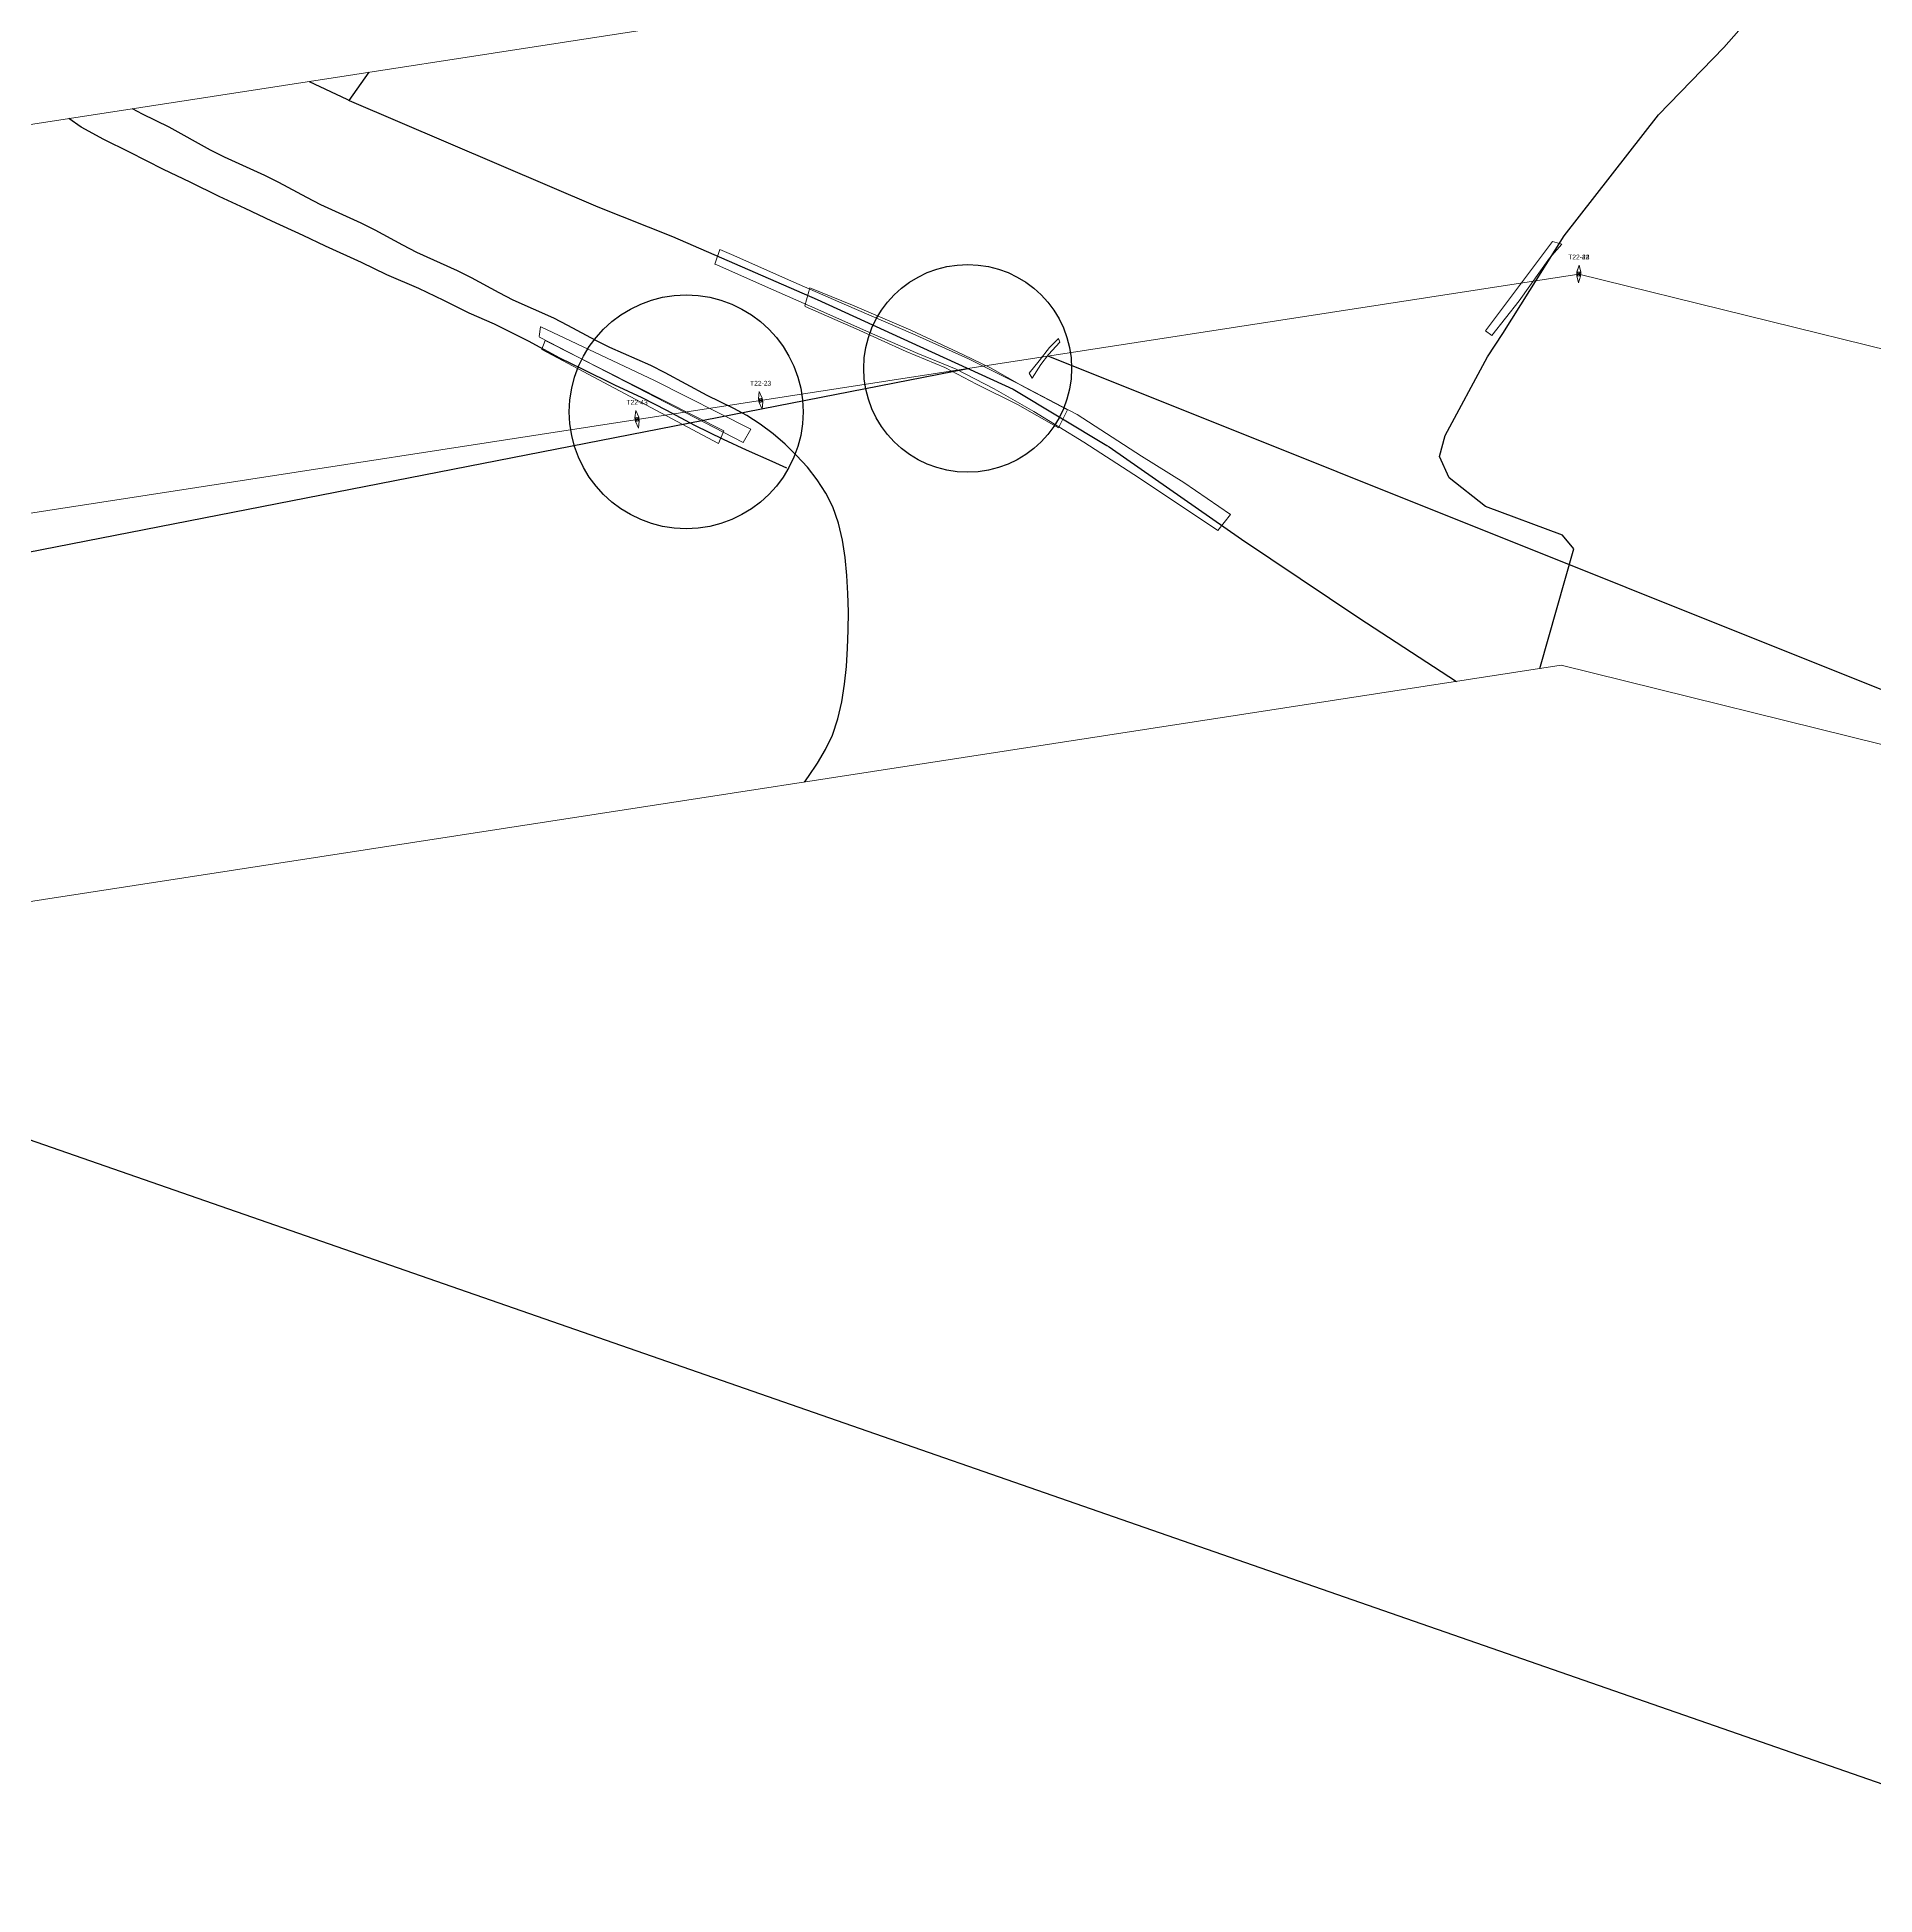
# Model space of a CAD drawing. Header units: metres. Extents: x -4 to 509425, y 7549 to 4732445.
# Drawn here: x 492485 to 493442, y 4716979 to 4717947 of the extents above; entities that cross this region are included whole.
import ezdxf

# ---------------------------------------------------------------- set-up
doc = ezdxf.new("R2010")
doc.units = ezdxf.units.M
doc.header["$LTSCALE"] = 0.01
doc.header["$MEASUREMENT"] = 0
doc.layers.get('0').update_dxf_attribs({"lineweight": 0})
for name, color, linetype in [('-- cruces', 6, 'Continuous'), ('-----caminos burgos', 2, 'Continuous'), ('autovias y carreteras CyL', 2, 'Continuous'), ('cauces CHE', 4, 'Continuous'), ('Cruces no definidos proyecto', 3, 'Continuous')]:
    doc.layers.add(name, color=color, linetype=linetype)
for name, color, linetype, lineweight in [('Apoyos__ptw_', 7, 'Continuous', 0), ('Carretera__ptw_', 32, 'Continuous', 0), ('Cañada real vía verde camino o similar__ptw_', 32, 'Continuous', 0), ('Denominación apoyos__ptw_', 7, 'Continuous', 0), ('LEAR TRAMOS AEREOS', 2, 'Continuous', 0)]:
    doc.layers.add(name, color=color, linetype=linetype, lineweight=lineweight)
doc.styles.get("Standard").update_dxf_attribs({"font": 'arial.ttf'})

# ---------------------------------------------------------------- blocks, each defined once
blk = doc.blocks.new('veintidos')
at = {"layer": 'Apoyos__ptw_', "linetype": 'Continuous', "flags": 128}
for points in [[(493287.76, 4717827.96), (493286.6, 4717824.41), (493288.6, 4717824.32), (493286.51, 4717822.41), (493288.51, 4717822.32), (493287.35, 4717818.77), (493286.51, 4717822.41), (493286.6, 4717824.41), (493288.51, 4717822.32), (493288.6, 4717824.32)], [(492796.46, 4717752.2), (492796.03, 4717748.49), (492798, 4717748.79), (492796.33, 4717746.51), (492798.31, 4717746.82), (492797.87, 4717743.11), (492796.33, 4717746.51), (492796.03, 4717748.49), (492798.31, 4717746.82), (492798, 4717748.79)]]:
    blk.add_lwpolyline(points, close=True, dxfattribs=at)
at = {"layer": 'Carretera__ptw_', "linetype": 'Continuous', "flags": 128}
blk.add_lwpolyline([(492884.69, 4717806.43), (492884.52, 4717806.77), (492884.52, 4717806.77), (492884.52, 4717806.77), (492884.52, 4717806.77), (492884.52, 4717806.77), (492884.52, 4717806.77), (492884.52, 4717806.77), (492884.52, 4717806.77), (492884.52, 4717806.77), (492884.52, 4717806.77), (492884.52, 4717806.77), (492884.52, 4717806.77), (492884.52, 4717806.77), (492884.52, 4717806.77), (492884.52, 4717806.77), (492887.09, 4717816.19), (492887.09, 4717816.19), (492887.09, 4717816.19), (492887.09, 4717816.19), (492887.09, 4717816.19), (492887.09, 4717816.19), (492887.09, 4717816.19), (492887.09, 4717816.19), (492887.09, 4717816.19), (492887.09, 4717816.19), (492887.09, 4717816.19), (492887.09, 4717816.19), (492887.09, 4717816.19), (492887.09, 4717816.19), (492887.09, 4717816.19), (492887.09, 4717816.19), (492887.09, 4717816.19), (492887.09, 4717816.19), (492887.09, 4717816.19), (492887.09, 4717816.19), (492887.09, 4717816.19), (492887.09, 4717816.19), (492887.09, 4717816.19), (492887.09, 4717816.19), (492887.09, 4717816.19), (492887.09, 4717816.19), (492887.09, 4717816.19), (492887.09, 4717816.19), (492887.09, 4717816.19), (492887.09, 4717816.19), (492887.09, 4717816.19), (492887.09, 4717816.19), (492887.09, 4717816.19), (492909.36, 4717807.11), (492909.36, 4717807.11), (492939.68, 4717794.09), (492939.68, 4717794.09), (492967.08, 4717781.25), (492967.08, 4717781.25), (492981.13, 4717774.57), (492981.13, 4717774.57), (492998.94, 4717764.46), (493021.38, 4717752.64), (493021.38, 4717752.64), (493021.38, 4717752.64), (493021.38, 4717752.64), (493021.38, 4717752.64), (493021.38, 4717752.64), (493021.38, 4717752.64), (493021.38, 4717752.64), (493021.38, 4717752.64), (493021.38, 4717752.64), (493021.38, 4717752.64), (493021.38, 4717752.64), (493021.38, 4717752.64), (493021.38, 4717752.64), (493021.38, 4717752.64), (493021.38, 4717752.64), (493021.38, 4717752.64), (493021.38, 4717752.64), (493021.38, 4717752.64), (493021.38, 4717752.64), (493021.38, 4717752.64), (493021.38, 4717752.64), (493021.38, 4717752.64), (493021.38, 4717752.64), (493021.38, 4717752.64), (493021.38, 4717752.64), (493021.38, 4717752.64), (493021.38, 4717752.64), (493021.38, 4717752.64), (493021.38, 4717752.64), (493021.38, 4717752.64), (493016.58, 4717743.22), (493016.58, 4717743.22), (493016.58, 4717743.22), (493016.58, 4717743.22), (493016.58, 4717743.22), (493016.58, 4717743.22), (493016.58, 4717743.22), (493016.58, 4717743.22), (493016.58, 4717743.22), (493016.58, 4717743.22), (493016.58, 4717743.22), (493016.58, 4717743.22), (493016.58, 4717743.22), (493016.58, 4717743.22), (493016.58, 4717743.22), (493016.58, 4717743.22), (493016.58, 4717743.22), (493016.58, 4717743.22), (493016.58, 4717743.22), (493016.58, 4717743.22), (493016.58, 4717743.22), (493016.58, 4717743.22), (493016.58, 4717743.22), (493016.58, 4717743.22), (493016.58, 4717743.22), (493016.58, 4717743.22), (493016.58, 4717743.22), (493016.58, 4717743.22), (493016.58, 4717743.22), (493016.58, 4717743.22), (493016.58, 4717743.22), (493016.58, 4717743.22), (492995.34, 4717755.38), (492973.93, 4717766), (492973.93, 4717766), (492957.49, 4717774.74), (492937.28, 4717782.96), (492937.28, 4717782.96), (492911.24, 4717794.78), (492884.69, 4717806.43), (492884.69, 4717806.43), (492884.69, 4717806.43), (492884.69, 4717806.43), (492884.69, 4717806.43), (492884.69, 4717806.43), (492884.69, 4717806.43), (492884.69, 4717806.43), (492884.69, 4717806.43), (492884.69, 4717806.43), (492884.69, 4717806.43), (492884.69, 4717806.43), (492884.69, 4717806.43), (492884.69, 4717806.43)], dxfattribs=at)
blk.add_lwpolyline([(492884.69, 4717806.43), (492884.52, 4717806.77), (492884.52, 4717806.77), (492884.52, 4717806.77), (492884.52, 4717806.77), (492884.52, 4717806.77), (492884.52, 4717806.77), (492884.52, 4717806.77), (492884.52, 4717806.77), (492884.52, 4717806.77), (492884.52, 4717806.77), (492884.52, 4717806.77), (492884.52, 4717806.77), (492884.52, 4717806.77), (492884.52, 4717806.77), (492884.52, 4717806.77), (492887.09, 4717816.19), (492887.09, 4717816.19), (492887.09, 4717816.19), (492887.09, 4717816.19), (492887.09, 4717816.19), (492887.09, 4717816.19), (492887.09, 4717816.19), (492887.09, 4717816.19), (492887.09, 4717816.19), (492887.09, 4717816.19), (492887.09, 4717816.19), (492887.09, 4717816.19), (492887.09, 4717816.19), (492887.09, 4717816.19), (492887.09, 4717816.19), (492887.09, 4717816.19), (492887.09, 4717816.19), (492887.09, 4717816.19), (492887.09, 4717816.19), (492887.09, 4717816.19), (492887.09, 4717816.19), (492887.09, 4717816.19), (492887.09, 4717816.19), (492887.09, 4717816.19), (492887.09, 4717816.19), (492887.09, 4717816.19), (492887.09, 4717816.19), (492887.09, 4717816.19), (492887.09, 4717816.19), (492887.09, 4717816.19), (492887.09, 4717816.19), (492887.09, 4717816.19), (492887.09, 4717816.19), (492909.36, 4717807.11), (492909.36, 4717807.11), (492939.68, 4717794.09), (492939.68, 4717794.09), (492967.08, 4717781.25), (492967.08, 4717781.25), (492981.13, 4717774.57), (492981.13, 4717774.57), (492998.94, 4717764.46), (493021.38, 4717752.64), (493021.38, 4717752.64), (493021.38, 4717752.64), (493021.38, 4717752.64), (493021.38, 4717752.64), (493021.38, 4717752.64), (493021.38, 4717752.64), (493021.38, 4717752.64), (493021.38, 4717752.64), (493021.38, 4717752.64), (493021.38, 4717752.64), (493021.38, 4717752.64), (493021.38, 4717752.64), (493021.38, 4717752.64), (493021.38, 4717752.64), (493021.38, 4717752.64), (493021.38, 4717752.64), (493021.38, 4717752.64), (493021.38, 4717752.64), (493021.38, 4717752.64), (493021.38, 4717752.64), (493021.38, 4717752.64), (493021.38, 4717752.64), (493021.38, 4717752.64), (493021.38, 4717752.64), (493021.38, 4717752.64), (493021.38, 4717752.64), (493021.38, 4717752.64), (493021.38, 4717752.64), (493021.38, 4717752.64), (493021.38, 4717752.64), (493016.58, 4717743.22), (493016.58, 4717743.22), (493016.58, 4717743.22), (493016.58, 4717743.22), (493016.58, 4717743.22), (493016.58, 4717743.22), (493016.58, 4717743.22), (493016.58, 4717743.22), (493016.58, 4717743.22), (493016.58, 4717743.22), (493016.58, 4717743.22), (493016.58, 4717743.22), (493016.58, 4717743.22), (493016.58, 4717743.22), (493016.58, 4717743.22), (493016.58, 4717743.22), (493016.58, 4717743.22), (493016.58, 4717743.22), (493016.58, 4717743.22), (493016.58, 4717743.22), (493016.58, 4717743.22), (493016.58, 4717743.22), (493016.58, 4717743.22), (493016.58, 4717743.22), (493016.58, 4717743.22), (493016.58, 4717743.22), (493016.58, 4717743.22), (493016.58, 4717743.22), (493016.58, 4717743.22), (493016.58, 4717743.22), (493016.58, 4717743.22), (493016.58, 4717743.22), (492995.34, 4717755.38), (492973.93, 4717766), (492973.93, 4717766), (492957.49, 4717774.74), (492937.28, 4717782.96), (492937.28, 4717782.96), (492911.24, 4717794.78), (492884.69, 4717806.43), (492884.69, 4717806.43), (492884.69, 4717806.43), (492884.69, 4717806.43), (492884.69, 4717806.43), (492884.69, 4717806.43), (492884.69, 4717806.43), (492884.69, 4717806.43), (492884.69, 4717806.43), (492884.69, 4717806.43), (492884.69, 4717806.43), (492884.69, 4717806.43), (492884.69, 4717806.43), (492884.69, 4717806.43)], dxfattribs=at)
at = {"layer": 'Cañada real vía verde camino o similar__ptw_', "linetype": 'Continuous', "flags": 128}
for points in [[(493273.92, 4717840.22), (493273.84, 4717840.31), (493273.84, 4717840.31), (493273.84, 4717840.31), (493273.84, 4717840.31), (493273.84, 4717840.31), (493273.84, 4717840.31), (493273.84, 4717840.31), (493273.84, 4717840.31), (493273.84, 4717840.31), (493273.84, 4717840.31), (493273.84, 4717840.31), (493273.84, 4717840.31), (493273.84, 4717840.31), (493273.84, 4717840.31), (493273.84, 4717840.31), (493273.84, 4717840.31), (493273.84, 4717840.31), (493273.84, 4717840.31), (493273.84, 4717840.31), (493273.84, 4717840.31), (493273.84, 4717840.31), (493273.84, 4717840.31), (493273.84, 4717840.31), (493273.84, 4717840.31), (493273.84, 4717840.31), (493273.84, 4717840.31), (493273.84, 4717840.31), (493273.84, 4717840.31), (493273.84, 4717840.31), (493273.84, 4717840.31), (493273.84, 4717840.31), (493273.84, 4717840.31), (493273.84, 4717840.31), (493273.84, 4717840.31), (493273.84, 4717840.31), (493273.84, 4717840.31), (493273.84, 4717840.31), (493273.84, 4717840.31), (493273.84, 4717840.31), (493273.84, 4717840.31), (493273.84, 4717840.31), (493273.84, 4717840.31), (493273.84, 4717840.31), (493273.84, 4717840.31), (493273.84, 4717840.31), (493273.84, 4717840.31), (493273.84, 4717840.31), (493273.84, 4717840.31), (493273.84, 4717840.31), (493273.84, 4717840.31), (493273.84, 4717840.31), (493278.72, 4717838.94), (493278.72, 4717838.94), (493278.72, 4717838.94), (493278.72, 4717838.94), (493278.72, 4717838.94), (493278.72, 4717838.94), (493278.72, 4717838.94), (493278.72, 4717838.94), (493278.72, 4717838.94), (493278.72, 4717838.94), (493278.72, 4717838.94), (493278.72, 4717838.94), (493278.72, 4717838.94), (493278.72, 4717838.94), (493278.72, 4717838.94), (493278.72, 4717838.94), (493278.72, 4717838.94), (493278.72, 4717838.94), (493278.72, 4717838.94), (493278.72, 4717838.94), (493278.72, 4717838.94), (493278.72, 4717838.94), (493278.72, 4717838.94), (493278.72, 4717838.94), (493278.72, 4717838.94), (493278.72, 4717838.94), (493278.72, 4717838.94), (493278.72, 4717838.94), (493278.72, 4717838.94), (493278.72, 4717838.94), (493278.72, 4717838.94), (493278.72, 4717838.94), (493278.72, 4717838.94), (493278.72, 4717838.94), (493278.72, 4717838.94), (493278.72, 4717838.94), (493278.72, 4717838.94), (493278.72, 4717838.94), (493278.72, 4717838.94), (493272.38, 4717831.66), (493256.45, 4717809.31), (493256.45, 4717809.31), (493242.23, 4717791.32), (493242.23, 4717791.32), (493242.23, 4717791.32), (493242.23, 4717791.32), (493242.23, 4717791.32), (493242.23, 4717791.32), (493242.23, 4717791.32), (493242.23, 4717791.32), (493242.23, 4717791.32), (493242.23, 4717791.32), (493242.23, 4717791.32), (493242.23, 4717791.32), (493242.23, 4717791.32), (493242.23, 4717791.32), (493242.23, 4717791.32), (493242.23, 4717791.32), (493242.23, 4717791.32), (493242.23, 4717791.32), (493242.23, 4717791.32), (493242.23, 4717791.32), (493242.23, 4717791.32), (493242.23, 4717791.32), (493242.23, 4717791.32), (493242.23, 4717791.32), (493242.23, 4717791.32), (493242.23, 4717791.32), (493242.23, 4717791.32), (493242.23, 4717791.32), (493242.23, 4717791.32), (493242.23, 4717791.32), (493238.89, 4717793.8), (493238.89, 4717793.8), (493238.89, 4717793.8), (493238.89, 4717793.8), (493238.89, 4717793.8), (493238.89, 4717793.8), (493238.89, 4717793.8), (493238.89, 4717793.8), (493238.89, 4717793.8), (493238.89, 4717793.8), (493238.89, 4717793.8), (493238.89, 4717793.8), (493238.89, 4717793.8), (493238.89, 4717793.8), (493238.89, 4717793.8), (493238.89, 4717793.8), (493238.89, 4717793.8), (493238.89, 4717793.8), (493238.89, 4717793.8), (493238.89, 4717793.8), (493238.89, 4717793.8), (493238.89, 4717793.8), (493238.89, 4717793.81), (493238.89, 4717793.81), (493238.89, 4717793.81), (493238.89, 4717793.81), (493238.89, 4717793.81), (493238.89, 4717793.81), (493238.89, 4717793.81), (493238.89, 4717793.81), (493238.89, 4717793.81), (493273.92, 4717840.22)], [(493273.92, 4717840.22), (493273.84, 4717840.31), (493273.84, 4717840.31), (493273.84, 4717840.31), (493273.84, 4717840.31), (493273.84, 4717840.31), (493273.84, 4717840.31), (493273.84, 4717840.31), (493273.84, 4717840.31), (493273.84, 4717840.31), (493273.84, 4717840.31), (493273.84, 4717840.31), (493273.84, 4717840.31), (493273.84, 4717840.31), (493273.84, 4717840.31), (493273.84, 4717840.31), (493273.84, 4717840.31), (493273.84, 4717840.31), (493273.84, 4717840.31), (493273.84, 4717840.31), (493273.84, 4717840.31), (493273.84, 4717840.31), (493273.84, 4717840.31), (493273.84, 4717840.31), (493273.84, 4717840.31), (493273.84, 4717840.31), (493273.84, 4717840.31), (493273.84, 4717840.31), (493273.84, 4717840.31), (493273.84, 4717840.31), (493273.84, 4717840.31), (493273.84, 4717840.31), (493273.84, 4717840.31), (493273.84, 4717840.31), (493273.84, 4717840.31), (493273.84, 4717840.31), (493273.84, 4717840.31), (493273.84, 4717840.31), (493273.84, 4717840.31), (493273.84, 4717840.31), (493273.84, 4717840.31), (493273.84, 4717840.31), (493273.84, 4717840.31), (493273.84, 4717840.31), (493273.84, 4717840.31), (493273.84, 4717840.31), (493273.84, 4717840.31), (493273.84, 4717840.31), (493273.84, 4717840.31), (493273.84, 4717840.31), (493273.84, 4717840.31), (493273.84, 4717840.31), (493278.72, 4717838.94), (493278.72, 4717838.94), (493278.72, 4717838.94), (493278.72, 4717838.94), (493278.72, 4717838.94), (493278.72, 4717838.94), (493278.72, 4717838.94), (493278.72, 4717838.94), (493278.72, 4717838.94), (493278.72, 4717838.94), (493278.72, 4717838.94), (493278.72, 4717838.94), (493278.72, 4717838.94), (493278.72, 4717838.94), (493278.72, 4717838.94), (493278.72, 4717838.94), (493278.72, 4717838.94), (493278.72, 4717838.94), (493278.72, 4717838.94), (493278.72, 4717838.94), (493278.72, 4717838.94), (493278.72, 4717838.94), (493278.72, 4717838.94), (493278.72, 4717838.94), (493278.72, 4717838.94), (493278.72, 4717838.94), (493278.72, 4717838.94), (493278.72, 4717838.94), (493278.72, 4717838.94), (493278.72, 4717838.94), (493278.72, 4717838.94), (493278.72, 4717838.94), (493278.72, 4717838.94), (493278.72, 4717838.94), (493278.72, 4717838.94), (493278.72, 4717838.94), (493278.72, 4717838.94), (493278.72, 4717838.94), (493278.72, 4717838.94), (493272.38, 4717831.66), (493256.45, 4717809.31), (493256.45, 4717809.31), (493242.23, 4717791.32), (493242.23, 4717791.32), (493242.23, 4717791.32), (493242.23, 4717791.32), (493242.23, 4717791.32), (493242.23, 4717791.32), (493242.23, 4717791.32), (493242.23, 4717791.32), (493242.23, 4717791.32), (493242.23, 4717791.32), (493242.23, 4717791.32), (493242.23, 4717791.32), (493242.23, 4717791.32), (493242.23, 4717791.32), (493242.23, 4717791.32), (493242.23, 4717791.32), (493242.23, 4717791.32), (493242.23, 4717791.32), (493242.23, 4717791.32), (493242.23, 4717791.32), (493242.23, 4717791.32), (493242.23, 4717791.32), (493242.23, 4717791.32), (493242.23, 4717791.32), (493242.23, 4717791.32), (493242.23, 4717791.32), (493242.23, 4717791.32), (493242.23, 4717791.32), (493242.23, 4717791.32), (493242.23, 4717791.32), (493238.89, 4717793.8), (493238.89, 4717793.8), (493238.89, 4717793.8), (493238.89, 4717793.8), (493238.89, 4717793.8), (493238.89, 4717793.8), (493238.89, 4717793.8), (493238.89, 4717793.8), (493238.89, 4717793.8), (493238.89, 4717793.8), (493238.89, 4717793.8), (493238.89, 4717793.8), (493238.89, 4717793.8), (493238.89, 4717793.8), (493238.89, 4717793.8), (493238.89, 4717793.8), (493238.89, 4717793.8), (493238.89, 4717793.8), (493238.89, 4717793.8), (493238.89, 4717793.8), (493238.89, 4717793.8), (493238.89, 4717793.8), (493238.89, 4717793.81), (493238.89, 4717793.81), (493238.89, 4717793.81), (493238.89, 4717793.81), (493238.89, 4717793.81), (493238.89, 4717793.81), (493238.89, 4717793.81), (493238.89, 4717793.81), (493238.89, 4717793.81), (493273.92, 4717840.22)], [(492746.27, 4717790.46), (492746.1, 4717790.81), (492746.1, 4717790.81), (492746.1, 4717790.81), (492746.1, 4717790.81), (492746.1, 4717790.81), (492746.1, 4717790.81), (492746.1, 4717790.81), (492746.1, 4717790.81), (492746.1, 4717790.81), (492746.1, 4717790.81), (492746.1, 4717790.81), (492746.1, 4717790.81), (492746.1, 4717790.81), (492746.95, 4717795.77), (492746.95, 4717795.77), (492746.95, 4717795.77), (492746.95, 4717795.77), (492746.95, 4717795.77), (492746.95, 4717795.77), (492746.95, 4717795.77), (492746.95, 4717795.77), (492746.95, 4717795.77), (492746.95, 4717795.77), (492746.95, 4717795.77), (492746.95, 4717795.78), (492746.95, 4717795.78), (492746.95, 4717795.78), (492746.95, 4717795.78), (492746.95, 4717795.78), (492746.95, 4717795.78), (492746.96, 4717795.78), (492746.96, 4717795.78), (492746.96, 4717795.78), (492746.96, 4717795.78), (492746.96, 4717795.78), (492746.96, 4717795.78), (492746.96, 4717795.78), (492746.96, 4717795.78), (492746.96, 4717795.78), (492746.96, 4717795.78), (492746.96, 4717795.78), (492746.96, 4717795.78), (492746.96, 4717795.78), (492746.96, 4717795.78), (492746.96, 4717795.78), (492746.96, 4717795.78), (492746.96, 4717795.78), (492746.96, 4717795.78), (492746.96, 4717795.78), (492806.22, 4717767.86), (492806.22, 4717767.86), (492856.41, 4717742.5), (492856.41, 4717742.5), (492856.41, 4717742.5), (492856.41, 4717742.5), (492856.41, 4717742.5), (492856.41, 4717742.5), (492856.41, 4717742.5), (492856.41, 4717742.5), (492856.41, 4717742.5), (492856.41, 4717742.5), (492856.41, 4717742.5), (492856.41, 4717742.5), (492856.41, 4717742.5), (492856.41, 4717742.5), (492856.41, 4717742.5), (492856.41, 4717742.5), (492856.41, 4717742.5), (492856.41, 4717742.5), (492856.41, 4717742.5), (492856.41, 4717742.5), (492856.41, 4717742.5), (492856.41, 4717742.5), (492856.41, 4717742.5), (492856.41, 4717742.5), (492856.41, 4717742.5), (492856.41, 4717742.5), (492856.41, 4717742.5), (492856.41, 4717742.5), (492856.41, 4717742.5), (492856.41, 4717742.5), (492856.41, 4717742.5), (492856.41, 4717742.5), (492852.47, 4717735.65), (492852.47, 4717735.65), (492852.47, 4717735.65), (492852.47, 4717735.65), (492852.47, 4717735.65), (492852.47, 4717735.65), (492852.47, 4717735.65), (492852.47, 4717735.65), (492852.47, 4717735.65), (492852.47, 4717735.65), (492852.47, 4717735.65), (492852.47, 4717735.65), (492852.47, 4717735.65), (492852.47, 4717735.65), (492852.47, 4717735.65), (492852.47, 4717735.65), (492852.47, 4717735.65), (492852.47, 4717735.65), (492852.47, 4717735.65), (492852.47, 4717735.65), (492852.47, 4717735.65), (492852.47, 4717735.65), (492852.47, 4717735.65), (492852.47, 4717735.65), (492852.47, 4717735.65), (492852.47, 4717735.65), (492852.47, 4717735.65), (492852.47, 4717735.65), (492852.47, 4717735.65), (492852.47, 4717735.65), (492746.27, 4717790.46), (492746.27, 4717790.46), (492746.27, 4717790.46), (492746.27, 4717790.46), (492746.27, 4717790.46), (492746.27, 4717790.46), (492746.27, 4717790.46), (492746.27, 4717790.46), (492746.27, 4717790.46), (492746.27, 4717790.46), (492746.27, 4717790.46), (492746.27, 4717790.46), (492746.27, 4717790.46)], [(492746.27, 4717790.46), (492746.1, 4717790.81), (492746.1, 4717790.81), (492746.1, 4717790.81), (492746.1, 4717790.81), (492746.1, 4717790.81), (492746.1, 4717790.81), (492746.1, 4717790.81), (492746.1, 4717790.81), (492746.1, 4717790.81), (492746.1, 4717790.81), (492746.1, 4717790.81), (492746.1, 4717790.81), (492746.1, 4717790.81), (492746.95, 4717795.77), (492746.95, 4717795.77), (492746.95, 4717795.77), (492746.95, 4717795.77), (492746.95, 4717795.77), (492746.95, 4717795.77), (492746.95, 4717795.77), (492746.95, 4717795.77), (492746.95, 4717795.77), (492746.95, 4717795.77), (492746.95, 4717795.77), (492746.95, 4717795.78), (492746.95, 4717795.78), (492746.95, 4717795.78), (492746.95, 4717795.78), (492746.95, 4717795.78), (492746.95, 4717795.78), (492746.96, 4717795.78), (492746.96, 4717795.78), (492746.96, 4717795.78), (492746.96, 4717795.78), (492746.96, 4717795.78), (492746.96, 4717795.78), (492746.96, 4717795.78), (492746.96, 4717795.78), (492746.96, 4717795.78), (492746.96, 4717795.78), (492746.96, 4717795.78), (492746.96, 4717795.78), (492746.96, 4717795.78), (492746.96, 4717795.78), (492746.96, 4717795.78), (492746.96, 4717795.78), (492746.96, 4717795.78), (492746.96, 4717795.78), (492746.96, 4717795.78), (492806.22, 4717767.86), (492806.22, 4717767.86), (492856.41, 4717742.5), (492856.41, 4717742.5), (492856.41, 4717742.5), (492856.41, 4717742.5), (492856.41, 4717742.5), (492856.41, 4717742.5), (492856.41, 4717742.5), (492856.41, 4717742.5), (492856.41, 4717742.5), (492856.41, 4717742.5), (492856.41, 4717742.5), (492856.41, 4717742.5), (492856.41, 4717742.5), (492856.41, 4717742.5), (492856.41, 4717742.5), (492856.41, 4717742.5), (492856.41, 4717742.5), (492856.41, 4717742.5), (492856.41, 4717742.5), (492856.41, 4717742.5), (492856.41, 4717742.5), (492856.41, 4717742.5), (492856.41, 4717742.5), (492856.41, 4717742.5), (492856.41, 4717742.5), (492856.41, 4717742.5), (492856.41, 4717742.5), (492856.41, 4717742.5), (492856.41, 4717742.5), (492856.41, 4717742.5), (492856.41, 4717742.5), (492856.41, 4717742.5), (492852.47, 4717735.65), (492852.47, 4717735.65), (492852.47, 4717735.65), (492852.47, 4717735.65), (492852.47, 4717735.65), (492852.47, 4717735.65), (492852.47, 4717735.65), (492852.47, 4717735.65), (492852.47, 4717735.65), (492852.47, 4717735.65), (492852.47, 4717735.65), (492852.47, 4717735.65), (492852.47, 4717735.65), (492852.47, 4717735.65), (492852.47, 4717735.65), (492852.47, 4717735.65), (492852.47, 4717735.65), (492852.47, 4717735.65), (492852.47, 4717735.65), (492852.47, 4717735.65), (492852.47, 4717735.65), (492852.47, 4717735.65), (492852.47, 4717735.65), (492852.47, 4717735.65), (492852.47, 4717735.65), (492852.47, 4717735.65), (492852.47, 4717735.65), (492852.47, 4717735.65), (492852.47, 4717735.65), (492852.47, 4717735.65), (492746.27, 4717790.46), (492746.27, 4717790.46), (492746.27, 4717790.46), (492746.27, 4717790.46), (492746.27, 4717790.46), (492746.27, 4717790.46), (492746.27, 4717790.46), (492746.27, 4717790.46), (492746.27, 4717790.46), (492746.27, 4717790.46), (492746.27, 4717790.46), (492746.27, 4717790.46), (492746.27, 4717790.46)], [(492747.64, 4717784.13), (492747.64, 4717784.3), (492747.64, 4717784.3), (492747.64, 4717784.3), (492747.64, 4717784.3), (492747.64, 4717784.3), (492747.64, 4717784.3), (492747.64, 4717784.3), (492747.64, 4717784.3), (492749.35, 4717788.75), (492749.35, 4717788.75), (492749.35, 4717788.75), (492749.35, 4717788.75), (492749.35, 4717788.75), (492749.35, 4717788.75), (492749.35, 4717788.75), (492749.35, 4717788.75), (492749.35, 4717788.75), (492749.35, 4717788.75), (492749.35, 4717788.75), (492749.35, 4717788.75), (492749.35, 4717788.75), (492749.35, 4717788.75), (492749.35, 4717788.75), (492749.35, 4717788.75), (492749.35, 4717788.75), (492749.35, 4717788.75), (492749.35, 4717788.75), (492749.35, 4717788.75), (492749.35, 4717788.75), (492749.35, 4717788.75), (492749.35, 4717788.75), (492749.35, 4717788.75), (492749.35, 4717788.75), (492749.35, 4717788.75), (492749.35, 4717788.75), (492749.35, 4717788.75), (492749.35, 4717788.75), (492749.35, 4717788.75), (492749.35, 4717788.75), (492749.35, 4717788.75), (492749.35, 4717788.75), (492842.36, 4717741.65), (492842.36, 4717741.65), (492842.36, 4717741.65), (492842.36, 4717741.65), (492842.36, 4717741.65), (492842.36, 4717741.65), (492842.36, 4717741.65), (492842.36, 4717741.65), (492842.36, 4717741.65), (492842.36, 4717741.65), (492842.36, 4717741.65), (492842.36, 4717741.65), (492842.36, 4717741.65), (492842.36, 4717741.65), (492842.36, 4717741.65), (492842.36, 4717741.65), (492842.36, 4717741.65), (492842.36, 4717741.65), (492842.36, 4717741.65), (492842.36, 4717741.65), (492842.36, 4717741.65), (492842.36, 4717741.65), (492842.36, 4717741.65), (492842.36, 4717741.65), (492842.36, 4717741.65), (492842.36, 4717741.65), (492842.36, 4717741.65), (492842.36, 4717741.65), (492842.36, 4717741.65), (492842.36, 4717741.65), (492839.62, 4717735.14), (492839.62, 4717735.14), (492839.62, 4717735.14), (492839.62, 4717735.14), (492839.62, 4717735.14), (492839.62, 4717735.14), (492839.62, 4717735.14), (492839.62, 4717735.14), (492839.62, 4717735.14), (492839.62, 4717735.14), (492839.62, 4717735.14), (492839.62, 4717735.14), (492839.62, 4717735.14), (492839.62, 4717735.14), (492839.62, 4717735.14), (492839.62, 4717735.14), (492839.62, 4717735.14), (492839.62, 4717735.14), (492839.62, 4717735.14), (492839.62, 4717735.14), (492839.62, 4717735.14), (492839.62, 4717735.14), (492839.62, 4717735.14), (492839.62, 4717735.14), (492839.62, 4717735.14), (492839.62, 4717735.14), (492839.62, 4717735.14), (492839.62, 4717735.14), (492839.62, 4717735.14), (492839.62, 4717735.14), (492839.62, 4717735.14), (492839.62, 4717735.14), (492839.62, 4717735.14), (492747.64, 4717784.13), (492747.64, 4717784.13), (492747.64, 4717784.13), (492747.64, 4717784.13), (492747.64, 4717784.13), (492747.64, 4717784.13), (492747.64, 4717784.13), (492747.64, 4717784.13), (492747.64, 4717784.13), (492747.64, 4717784.13), (492747.64, 4717784.13), (492747.64, 4717784.13), (492747.64, 4717784.13), (492747.64, 4717784.13), (492747.64, 4717784.13), (492747.64, 4717784.13), (492747.64, 4717784.13), (492747.64, 4717784.13), (492747.64, 4717784.13), (492747.64, 4717784.13), (492747.64, 4717784.13), (492747.64, 4717784.13)], [(492747.64, 4717784.13), (492747.64, 4717784.3), (492747.64, 4717784.3), (492747.64, 4717784.3), (492747.64, 4717784.3), (492747.64, 4717784.3), (492747.64, 4717784.3), (492747.64, 4717784.3), (492747.64, 4717784.3), (492749.35, 4717788.75), (492749.35, 4717788.75), (492749.35, 4717788.75), (492749.35, 4717788.75), (492749.35, 4717788.75), (492749.35, 4717788.75), (492749.35, 4717788.75), (492749.35, 4717788.75), (492749.35, 4717788.75), (492749.35, 4717788.75), (492749.35, 4717788.75), (492749.35, 4717788.75), (492749.35, 4717788.75), (492749.35, 4717788.75), (492749.35, 4717788.75), (492749.35, 4717788.75), (492749.35, 4717788.75), (492749.35, 4717788.75), (492749.35, 4717788.75), (492749.35, 4717788.75), (492749.35, 4717788.75), (492749.35, 4717788.75), (492749.35, 4717788.75), (492749.35, 4717788.75), (492749.35, 4717788.75), (492749.35, 4717788.75), (492749.35, 4717788.75), (492749.35, 4717788.75), (492749.35, 4717788.75), (492749.35, 4717788.75), (492749.35, 4717788.75), (492749.35, 4717788.75), (492749.35, 4717788.75), (492842.36, 4717741.65), (492842.36, 4717741.65), (492842.36, 4717741.65), (492842.36, 4717741.65), (492842.36, 4717741.65), (492842.36, 4717741.65), (492842.36, 4717741.65), (492842.36, 4717741.65), (492842.36, 4717741.65), (492842.36, 4717741.65), (492842.36, 4717741.65), (492842.36, 4717741.65), (492842.36, 4717741.65), (492842.36, 4717741.65), (492842.36, 4717741.65), (492842.36, 4717741.65), (492842.36, 4717741.65), (492842.36, 4717741.65), (492842.36, 4717741.65), (492842.36, 4717741.65), (492842.36, 4717741.65), (492842.36, 4717741.65), (492842.36, 4717741.65), (492842.36, 4717741.65), (492842.36, 4717741.65), (492842.36, 4717741.65), (492842.36, 4717741.65), (492842.36, 4717741.65), (492842.36, 4717741.65), (492842.36, 4717741.65), (492839.62, 4717735.14), (492839.62, 4717735.14), (492839.62, 4717735.14), (492839.62, 4717735.14), (492839.62, 4717735.14), (492839.62, 4717735.14), (492839.62, 4717735.14), (492839.62, 4717735.14), (492839.62, 4717735.14), (492839.62, 4717735.14), (492839.62, 4717735.14), (492839.62, 4717735.14), (492839.62, 4717735.14), (492839.62, 4717735.14), (492839.62, 4717735.14), (492839.62, 4717735.14), (492839.62, 4717735.14), (492839.62, 4717735.14), (492839.62, 4717735.14), (492839.62, 4717735.14), (492839.62, 4717735.14), (492839.62, 4717735.14), (492839.62, 4717735.14), (492839.62, 4717735.14), (492839.62, 4717735.14), (492839.62, 4717735.14), (492839.62, 4717735.14), (492839.62, 4717735.14), (492839.62, 4717735.14), (492839.62, 4717735.14), (492839.62, 4717735.14), (492839.62, 4717735.14), (492839.62, 4717735.14), (492747.64, 4717784.13), (492747.64, 4717784.13), (492747.64, 4717784.13), (492747.64, 4717784.13), (492747.64, 4717784.13), (492747.64, 4717784.13), (492747.64, 4717784.13), (492747.64, 4717784.13), (492747.64, 4717784.13), (492747.64, 4717784.13), (492747.64, 4717784.13), (492747.64, 4717784.13), (492747.64, 4717784.13), (492747.64, 4717784.13), (492747.64, 4717784.13), (492747.64, 4717784.13), (492747.64, 4717784.13), (492747.64, 4717784.13), (492747.64, 4717784.13), (492747.64, 4717784.13), (492747.64, 4717784.13), (492747.64, 4717784.13)], [(493001.32, 4717771.71), (493006.46, 4717778.22), (493011.94, 4717785.07), (493016.56, 4717789.69), (493017.25, 4717787.81), (493011.42, 4717781.47), (493007.48, 4717776.16), (493002.86, 4717769.14), (493001.32, 4717771.71), (493001.32, 4717771.71)], [(493001.32, 4717771.71), (493006.46, 4717778.22), (493011.94, 4717785.07), (493016.56, 4717789.69), (493017.25, 4717787.81), (493011.42, 4717781.47), (493007.48, 4717776.16), (493002.86, 4717769.14), (493001.32, 4717771.71), (493001.32, 4717771.71)]]:
    blk.add_lwpolyline(points, dxfattribs=at)
at = {"layer": 'Denominación apoyos__ptw_', "linetype": 'Continuous', "char_height": 2.5, "attachment_point": 8, "line_spacing_factor": 0.5}
for s, insert in [('T22-44', (493287.56, 4717830.96)), ('T22-43', (492797.17, 4717755.25))]:
    blk.add_mtext(s, dxfattribs=dict(at, insert=insert))

msp = doc.modelspace()

# ---------------------------------------------------------------- linework, layer by layer
at = {"layer": '-- cruces'}
msp.add_lwpolyline([(483656.884, 4718015.445), (483223.023, 4715866.265), (492969.325, 4717774.217)], dxfattribs=at)
for centre, radius in [((492969.325, 4717774.217), 54.107), ((492822.741, 4717751.586), 60.876)]:
    msp.add_circle(centre, radius, dxfattribs=at)
at = {"layer": '-----caminos burgos'}
for points in [[(493267.349, 4717617.859, 704.274), (493284.995, 4717680.294, 705.053), (493278.995, 4717687.294, 705.536), (493238.995, 4717702.295, 706.802), (493219.996, 4717717.296, 708.189), (493214.996, 4717728.296, 709.759), (493217.996, 4717739.296, 711.078), (493239.997, 4717780.296, 715.388), (493247.998, 4717792.296, 716.139), (493279.999, 4717843.296, 717.762), (493329.001, 4717906.296, 720.806), (493363.002, 4717941.296, 723.382), (493393.003, 4717975.295, 725.172), (493412.004, 4717996.295, 726.866), (493414.427, 4717997.991, 727.087)], [(492647.306, 4717913.775, 692.15), (492657.606, 4717928.461, 692.9)], [(492875.2, 4717722.199, 695.593), (492867.5, 4717725.7, 694.974), (492854.2, 4717731.699, 695.074), (492842.2, 4717737.099, 694.832), (492827.3, 4717744.399, 694.798), (492812.6, 4717752.199, 694.434), (492799.8, 4717758.9, 694.267), (492785.5, 4717765.499, 694.025), (492768.4, 4717773.999, 693.585), (492756.9, 4717779.499, 693.218), (492740.7, 4717788.399, 692.889), (492722.9, 4717797.3, 692.64), (492709.8, 4717802.899, 692.317), (492696.5, 4717809.5, 691.948), (492683.5, 4717815.8, 691.558), (492666.8, 4717822.9, 690.82), (492653.6, 4717829.3, 690.704), (492634.9, 4717837.799, 690.563), (492623.3, 4717843.399, 690.121), (492607, 4717850.8, 689.371), (492593, 4717857.499, 689.319), (492579.6, 4717863.8, 688.817), (492564.4, 4717871.199, 688.521), (492550.6, 4717877.7, 688.135), (492532.9, 4717886.8, 687.781), (492519.4, 4717893.399, 687.548), (492507.7, 4717899.9, 687.094), (492501.198, 4717904.313, 686.746)]]:
    msp.add_polyline3d(points, dxfattribs=at)
at = {"color": 5}
msp.add_lwpolyline([(484900.497, 4718140.211), (490826.186, 4717645.711), (493296.683, 4718027.126), (496567.966, 4717217.654), (499084.795, 4718098.371), (500600.958, 4718460.832), (501582.427, 4719465.787), (501620.207, 4720722.559), (502019.92, 4720707.42), (501976.306, 4719296.597), (500827.332, 4718103.33), (496587.583, 4716800.735), (493278.454, 4717619.573), (490840.266, 4717243.146), (484895.504, 4717739.237)], dxfattribs=at)
at = {"layer": 'Apoyos__ptw_', "color": 2, "linetype": 'Continuous', "flags": 128}
for points in [[(493287.363, 4717818.754), (493288.523, 4717822.306), (493286.525, 4717822.395), (493288.612, 4717824.304), (493286.614, 4717824.393), (493287.774, 4717827.945), (493288.612, 4717824.304), (493288.523, 4717822.306), (493286.614, 4717824.393), (493286.525, 4717822.395)], [(492862.211, 4717753.025), (492862.65, 4717756.736), (492860.673, 4717756.43), (492862.344, 4717758.712), (492860.368, 4717758.407), (492860.807, 4717762.117), (492862.344, 4717758.712), (492862.65, 4717756.736), (492860.368, 4717758.407), (492860.673, 4717756.43)]]:
    msp.add_lwpolyline(points, close=True, dxfattribs=at)
at = {"layer": 'autovias y carreteras CyL'}
for points in [[(492626.412, 4717923.645, 691.434), (492645.982, 4717914.342, 692.15), (492647.306, 4717913.775, 692.15)], [(492626.412, 4717923.645, 691.434), (492645.982, 4717914.342, 692.15), (492647.306, 4717913.775, 692.15)], [(492647.306, 4717913.775, 692.15), (492776.8, 4717858.3, 696.891), (492815.646, 4717842.86, 697.097), (492890.967, 4717810.06, 697.423), (492940.233, 4717787.552, 697.755), (492993.035, 4717763.349, 698.006)], [(492647.306, 4717913.775, 692.15), (492776.8, 4717858.3, 696.891), (492815.646, 4717842.86, 697.097), (492890.967, 4717810.06, 697.423), (492940.233, 4717787.552, 697.755), (492993.035, 4717763.349, 698.006)], [(492993.035, 4717763.349, 698.006), (493041.765, 4717734.063, 698.893)], [(492993.035, 4717763.349, 698.006), (493041.765, 4717734.063, 698.893)], [(493041.765, 4717734.063, 698.866), (493042.98, 4717733.334, 699.058), (493111.979, 4717685.333, 701.817), (493172.978, 4717644.331, 702.835), (493223.926, 4717611.155, 703.469)], [(493041.765, 4717734.063, 698.866), (493042.98, 4717733.334, 699.058), (493111.979, 4717685.333, 701.817), (493172.978, 4717644.331, 702.835), (493223.926, 4717611.155, 703.469)]]:
    msp.add_polyline3d(points, dxfattribs=at)
at = {"layer": 'Carretera__ptw_', "color": 32, "linetype": 'Continuous', "flags": 128}
msp.add_lwpolyline([(492838.607, 4717828.22), (492837.579, 4717828.563), (492837.579, 4717828.563), (492837.579, 4717828.563), (492837.579, 4717828.563), (492837.579, 4717828.563), (492837.579, 4717828.563), (492837.579, 4717828.563), (492837.579, 4717828.563), (492837.579, 4717828.563), (492837.579, 4717828.563), (492837.579, 4717828.563), (492837.579, 4717828.563), (492837.578, 4717828.563), (492837.578, 4717828.563), (492837.578, 4717828.563), (492837.578, 4717828.563), (492837.578, 4717828.563), (492837.578, 4717828.564), (492837.578, 4717828.564), (492837.578, 4717828.564), (492837.578, 4717828.564), (492837.578, 4717828.564), (492837.578, 4717828.564), (492837.578, 4717828.564), (492837.578, 4717828.564), (492837.578, 4717828.564), (492837.578, 4717828.564), (492837.578, 4717828.564), (492837.578, 4717828.564), (492837.578, 4717828.564), (492837.578, 4717828.564), (492837.578, 4717828.564), (492840.319, 4717836.101), (492840.319, 4717836.101), (492840.319, 4717836.101), (492840.319, 4717836.101), (492840.319, 4717836.101), (492840.319, 4717836.101), (492840.319, 4717836.101), (492840.319, 4717836.101), (492840.319, 4717836.101), (492840.319, 4717836.101), (492840.319, 4717836.101), (492840.319, 4717836.101), (492840.319, 4717836.101), (492840.319, 4717836.101), (492840.319, 4717836.101), (492840.319, 4717836.101), (492840.32, 4717836.101), (492840.32, 4717836.101), (492840.32, 4717836.101), (492840.32, 4717836.101), (492840.32, 4717836.101), (492840.32, 4717836.102), (492840.32, 4717836.102), (492840.32, 4717836.102), (492840.32, 4717836.102), (492840.32, 4717836.102), (492840.32, 4717836.102), (492840.32, 4717836.101), (492840.32, 4717836.101), (492840.32, 4717836.101), (492840.32, 4717836.101), (492840.32, 4717836.101), (492847.514, 4717833.018), (492847.514, 4717833.018), (492875.948, 4717820.343), (492905.067, 4717807.668), (492940.695, 4717792.252), (492940.695, 4717792.252), (492969.814, 4717779.234), (492969.814, 4717779.234), (492996.535, 4717765.873), (492996.535, 4717765.873), (493026.339, 4717750.115), (493026.339, 4717750.115), (493026.339, 4717750.115), (493059.911, 4717728.533), (493081.836, 4717714.83), (493081.836, 4717714.83), (493106.159, 4717698.043), (493106.159, 4717698.043), (493106.159, 4717698.043), (493106.159, 4717698.043), (493106.159, 4717698.043), (493106.159, 4717698.043), (493106.159, 4717698.043), (493106.159, 4717698.043), (493106.159, 4717698.043), (493106.159, 4717698.043), (493106.159, 4717698.043), (493106.159, 4717698.043), (493106.159, 4717698.043), (493106.159, 4717698.043), (493106.159, 4717698.043), (493106.159, 4717698.043), (493106.159, 4717698.043), (493106.159, 4717698.043), (493106.159, 4717698.043), (493106.159, 4717698.043), (493106.159, 4717698.043), (493106.159, 4717698.043), (493106.159, 4717698.042), (493106.159, 4717698.042), (493106.159, 4717698.042), (493106.159, 4717698.042), (493106.159, 4717698.042), (493106.159, 4717698.042), (493106.159, 4717698.042), (493106.159, 4717698.042), (493106.159, 4717698.042), (493106.159, 4717698.042), (493099.65, 4717689.82), (493099.65, 4717689.82), (493099.65, 4717689.82), (493099.65, 4717689.82), (493099.65, 4717689.82), (493099.65, 4717689.82), (493099.65, 4717689.82), (493099.65, 4717689.82), (493099.65, 4717689.82), (493099.65, 4717689.82), (493099.65, 4717689.82), (493099.65, 4717689.82), (493099.65, 4717689.82), (493099.65, 4717689.82), (493099.65, 4717689.82), (493099.65, 4717689.82), (493099.65, 4717689.82), (493099.649, 4717689.82), (493099.649, 4717689.82), (493099.649, 4717689.82), (493099.649, 4717689.82), (493099.649, 4717689.82), (493099.649, 4717689.82), (493099.649, 4717689.82), (493099.649, 4717689.82), (493099.649, 4717689.82), (493099.649, 4717689.82), (493099.649, 4717689.82), (493099.649, 4717689.82), (493078.067, 4717704.208), (493055.799, 4717718.939), (493029.764, 4717735.725), (493003.728, 4717751.826), (492983.173, 4717763.474), (492963.304, 4717773.751), (492943.435, 4717781.973), (492943.435, 4717781.973), (492919.797, 4717792.25), (492919.797, 4717792.25), (492891.363, 4717804.925), (492863.957, 4717816.915), (492863.957, 4717816.915), (492838.607, 4717828.22)], dxfattribs=at)
msp.add_lwpolyline([(492838.607, 4717828.22), (492837.579, 4717828.563), (492837.579, 4717828.563), (492837.579, 4717828.563), (492837.579, 4717828.563), (492837.579, 4717828.563), (492837.579, 4717828.563), (492837.579, 4717828.563), (492837.579, 4717828.563), (492837.579, 4717828.563), (492837.579, 4717828.563), (492837.579, 4717828.563), (492837.579, 4717828.563), (492837.578, 4717828.563), (492837.578, 4717828.563), (492837.578, 4717828.563), (492837.578, 4717828.563), (492837.578, 4717828.563), (492837.578, 4717828.564), (492837.578, 4717828.564), (492837.578, 4717828.564), (492837.578, 4717828.564), (492837.578, 4717828.564), (492837.578, 4717828.564), (492837.578, 4717828.564), (492837.578, 4717828.564), (492837.578, 4717828.564), (492837.578, 4717828.564), (492837.578, 4717828.564), (492837.578, 4717828.564), (492837.578, 4717828.564), (492837.578, 4717828.564), (492837.578, 4717828.564), (492840.319, 4717836.101), (492840.319, 4717836.101), (492840.319, 4717836.101), (492840.319, 4717836.101), (492840.319, 4717836.101), (492840.319, 4717836.101), (492840.319, 4717836.101), (492840.319, 4717836.101), (492840.319, 4717836.101), (492840.319, 4717836.101), (492840.319, 4717836.101), (492840.319, 4717836.101), (492840.319, 4717836.101), (492840.319, 4717836.101), (492840.319, 4717836.101), (492840.319, 4717836.101), (492840.32, 4717836.101), (492840.32, 4717836.101), (492840.32, 4717836.101), (492840.32, 4717836.101), (492840.32, 4717836.101), (492840.32, 4717836.102), (492840.32, 4717836.102), (492840.32, 4717836.102), (492840.32, 4717836.102), (492840.32, 4717836.102), (492840.32, 4717836.102), (492840.32, 4717836.101), (492840.32, 4717836.101), (492840.32, 4717836.101), (492840.32, 4717836.101), (492840.32, 4717836.101), (492847.514, 4717833.018), (492847.514, 4717833.018), (492875.948, 4717820.343), (492905.067, 4717807.668), (492940.695, 4717792.252), (492940.695, 4717792.252), (492969.814, 4717779.234), (492969.814, 4717779.234), (492996.535, 4717765.873), (492996.535, 4717765.873), (493026.339, 4717750.115), (493026.339, 4717750.115), (493026.339, 4717750.115), (493059.911, 4717728.533), (493081.836, 4717714.83), (493081.836, 4717714.83), (493106.159, 4717698.043), (493106.159, 4717698.043), (493106.159, 4717698.043), (493106.159, 4717698.043), (493106.159, 4717698.043), (493106.159, 4717698.043), (493106.159, 4717698.043), (493106.159, 4717698.043), (493106.159, 4717698.043), (493106.159, 4717698.043), (493106.159, 4717698.043), (493106.159, 4717698.043), (493106.159, 4717698.043), (493106.159, 4717698.043), (493106.159, 4717698.043), (493106.159, 4717698.043), (493106.159, 4717698.043), (493106.159, 4717698.043), (493106.159, 4717698.043), (493106.159, 4717698.043), (493106.159, 4717698.043), (493106.159, 4717698.043), (493106.159, 4717698.042), (493106.159, 4717698.042), (493106.159, 4717698.042), (493106.159, 4717698.042), (493106.159, 4717698.042), (493106.159, 4717698.042), (493106.159, 4717698.042), (493106.159, 4717698.042), (493106.159, 4717698.042), (493106.159, 4717698.042), (493099.65, 4717689.82), (493099.65, 4717689.82), (493099.65, 4717689.82), (493099.65, 4717689.82), (493099.65, 4717689.82), (493099.65, 4717689.82), (493099.65, 4717689.82), (493099.65, 4717689.82), (493099.65, 4717689.82), (493099.65, 4717689.82), (493099.65, 4717689.82), (493099.65, 4717689.82), (493099.65, 4717689.82), (493099.65, 4717689.82), (493099.65, 4717689.82), (493099.65, 4717689.82), (493099.65, 4717689.82), (493099.649, 4717689.82), (493099.649, 4717689.82), (493099.649, 4717689.82), (493099.649, 4717689.82), (493099.649, 4717689.82), (493099.649, 4717689.82), (493099.649, 4717689.82), (493099.649, 4717689.82), (493099.649, 4717689.82), (493099.649, 4717689.82), (493099.649, 4717689.82), (493099.649, 4717689.82), (493078.067, 4717704.208), (493055.799, 4717718.939), (493029.764, 4717735.725), (493003.728, 4717751.826), (492983.173, 4717763.474), (492963.304, 4717773.751), (492943.435, 4717781.973), (492943.435, 4717781.973), (492919.797, 4717792.25), (492919.797, 4717792.25), (492891.363, 4717804.925), (492863.957, 4717816.915), (492863.957, 4717816.915), (492838.607, 4717828.22)], dxfattribs=at)
at = {"layer": 'cauces CHE'}
msp.add_lwpolyline([(492884.258, 4717558.714), (492886.39, 4717561.603), (492891.08, 4717568.571), (492895.309, 4717575.737), (492898.858, 4717583.194), (492901.756, 4717591.712), (492903.816, 4717600.58), (492905.25, 4717609.706), (492906.213, 4717619.014), (492906.816, 4717628.444), (492907.127, 4717637.944), (492907.176, 4717647.468), (492906.963, 4717656.971), (492906.448, 4717666.403), (492905.555, 4717675.706), (492904.163, 4717684.809), (492902.101, 4717693.621), (492899.137, 4717702.025), (492895.442, 4717709.299), (492890.955, 4717716.175), (492885.852, 4717722.697), (492880.262, 4717728.883), (492874.276, 4717734.725), (492867.952, 4717740.186), (492861.317, 4717745.202), (492854.371, 4717749.68), (492847.548, 4717753.366), (492833.585, 4717760.175), (492811.7, 4717771.971), (492804.32, 4717775.688), (492783.024, 4717785.09), (492775.662, 4717788.783), (492761.134, 4717796.592), (492753.796, 4717800.297), (492732.641, 4717809.75), (492725.327, 4717813.473), (492710.882, 4717821.341), (492703.578, 4717825.071), (492682.496, 4717834.577), (492675.199, 4717838.31), (492660.777, 4717846.187), (492653.48, 4717849.916), (492632.402, 4717859.398), (492625.103, 4717863.117), (492610.673, 4717870.962), (492603.372, 4717874.677), (492582.298, 4717884.157), (492575.011, 4717887.905), (492553.417, 4717899.791), (492539.58, 4717906.622), (492534.363, 4717909.433)], dxfattribs=at)
at = {"layer": 'Cruces no definidos proyecto'}
for points in [[(493011.099, 4717780.666), (504279.564, 4713269.168)], [(491831.058, 4717598.482), (504279.564, 4713269.168)]]:
    msp.add_lwpolyline(points, dxfattribs=at)
at = {"layer": 'LEAR TRAMOS AEREOS'}
msp.add_lwpolyline([(481062.712, 4718241.102), (483591.469, 4718147.65), (483728.167, 4717871.383), (484898.001, 4717939.724), (490833.226, 4717444.429), (493287.568, 4717823.35), (496577.774, 4717009.194), (499139.875, 4717905.754), (500649.776, 4718244.084)], dxfattribs=at)

# ---------------------------------------------------------------- block references
msp.add_blockref('veintidos', (0, 0))

# ---------------------------------------------------------------- texts
at = {"layer": 'Denominación apoyos__ptw_', "color": 2, "linetype": 'Continuous', "char_height": 2.5, "attachment_point": 8, "line_spacing_factor": 0.5}
for s, insert in [('T22-22', (493287.568, 4717830.95)), ('T22-23', (492861.509, 4717765.171))]:
    msp.add_mtext(s, dxfattribs=dict(at, insert=insert))

doc.saveas('drawing.dxf')
